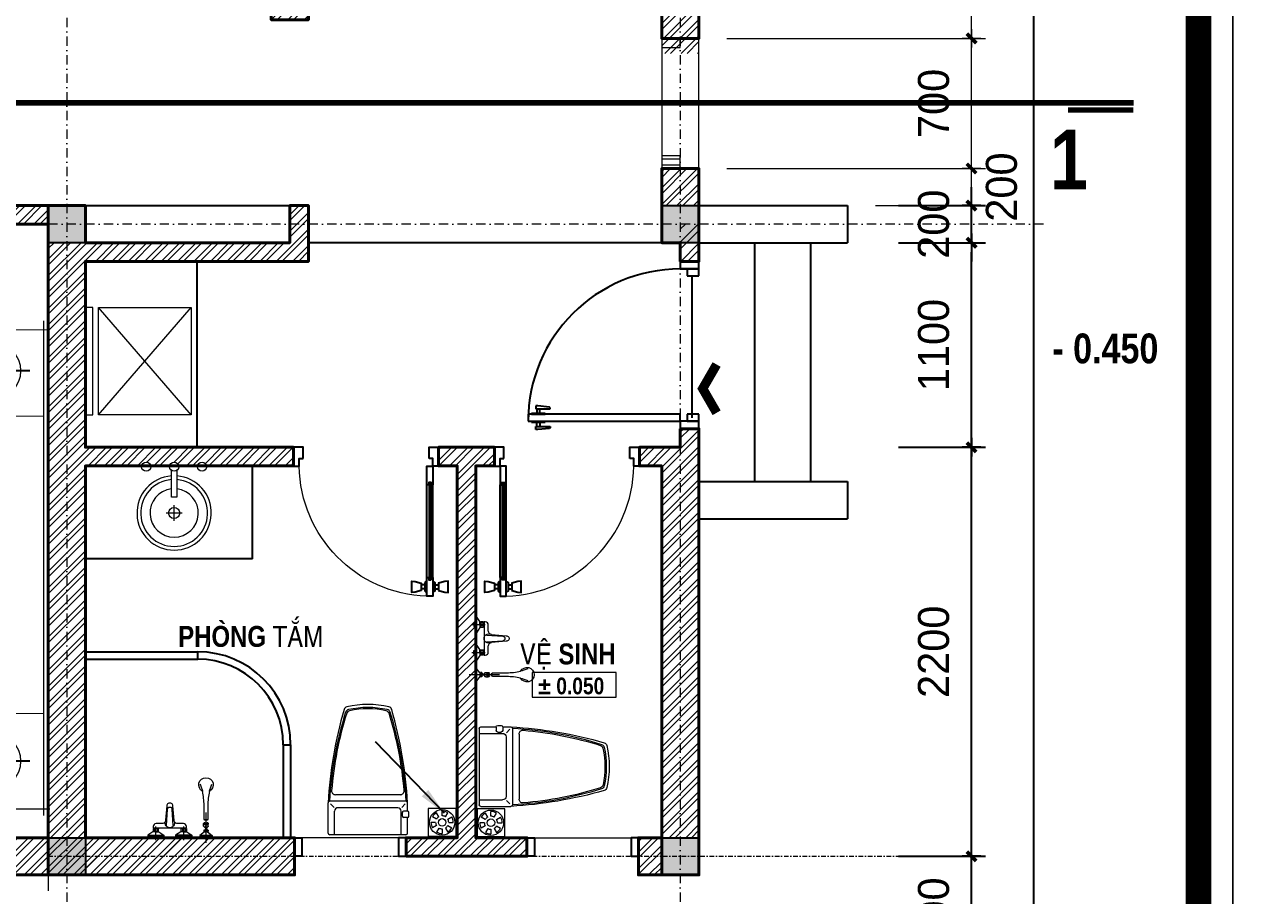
# Model space of a CAD drawing. Header units: millimetres. Extents: x 615730 to 2792744, y 139412 to 597571.
# Drawn here: x 1309186 to 1315744, y 290200 to 294886 of the extents above; entities that cross this region are included whole.
import ezdxf

# ---------------------------------------------------------------- set-up
doc = ezdxf.new("R2010")
doc.units = ezdxf.units.MM
doc.header["$MEASUREMENT"] = 0
doc.header["$PDMODE"] = 34
doc.linetypes.add('DASHDOT', pattern=[1, 0.5, -0.25, 0, -0.25])
doc.linetypes.add('HIDDEN2', pattern=[0.1875, 0.125, -0.0625])
doc.layers.get('0').update_dxf_attribs({"lineweight": 5})
for name, color, linetype, lineweight in [('1', 1, 'Continuous', 40), ('1L', 1, 'Continuous', 9), ('AN_0.20', 2, 'Continuous', 20), ('AN_CUA', 51, 'Continuous', 15), ('CHITIET', 144, 'Continuous', 5), ('HATCH', 42, 'Continuous', 5), ('net cat.', 1, 'Continuous', 35), ('NETMANH', 155, 'Continuous', 13), ('NETNGOAITUONG', 1, 'Continuous', 40), ('NTHAY1', 61, 'Continuous', 25), ('thay', 7, 'Continuous', 15), ('TIM TRUC', 149, 'DASHDOT', 9), ('VATDUNG', 33, 'Continuous', 13), ('VATLIEU', 35, 'Continuous', 9), ('VLIEU', 250, 'Continuous', 9)]:
    doc.layers.add(name, color=color, linetype=linetype, lineweight=lineweight)
for name, color, linetype in [('AN_TEXT', 254, 'Continuous'), ('CUA', 132, 'Continuous'), ('DOORS', 1, 'Continuous'), ('H', 252, 'Continuous'), ('KICHTHUOC', 1, 'Continuous'), ('LAYER18', 1, 'Continuous'), ('LINE-CUT', 20, 'Continuous'), ('NET MANH', 252, 'Continuous'), ('NETCAT', 4, 'Continuous'), ('ROAN', 5, 'Continuous'), ('SWING', 7, 'Continuous'), ('THBI-VS', 1, 'Continuous'), ('VL', 155, 'Continuous')]:
    doc.layers.add(name, color=color, linetype=linetype)
doc.styles.add('H-B', font='')
doc.styles.get("Standard").update_dxf_attribs({"font": ''})
doc.styles.add('VN HELL-B', font='')
doc.styles.add('VNI-AVO', font='vni-roms.shx')
doc.styles.get('H-B').set_extended_font_data('VNI-Helve-Condense', bold=True)
doc.styles.get('Standard').set_extended_font_data('VNI-Avo')
doc.styles.get('VN HELL-B').set_extended_font_data('VNI-Helve-Condense', bold=True)
doc.dimstyles.new('1-50b', dxfattribs={"dimtxt": 167, "dimasz": 50, "dimexe": 75, "dimexo": 150, "dimgap": 120, "dimtad": 1, "dimdec": 0, "dimzin": 12, "dimtxsty": 'VNI-AVO', "dimblk": ']', "dimcen": 0, "dimdle": 50, "dimclrd": 252, "dimclre": 252, "dimclrt": 2, "dimadec": 0, "dimazin": 0, "dimtfac": 1, "dimtdec": 0, "dimtix": 1, "dimtmove": 2, "dimatfit": 0, "dimldrblk": 'OPEN90', "dimfxl": 1, "dimlwd": -1, "dimlwe": -1, "dimarcsym": 0})
doc.dimstyles.new('LU-LD50', dxfattribs={"dimscale": 50, "dimtxt": 2, "dimasz": 3, "dimexe": 1.5, "dimexo": 1.5, "dimgap": 1, "dimtad": 1, "dimdec": 0, "dimzin": 0, "dimdsep": 46, "dimtxsty": 'VN HELL-B', "dimcen": 1, "dimdle": 1, "dimclrd": 256, "dimclre": 256, "dimclrt": 40, "dimadec": 0, "dimazin": 0, "dimtfac": 1, "dimtdec": 0, "dimtix": 1, "dimtmove": 2, "dimatfit": 3, "dimfxl": 2, "dimtolj": 1, "dimtzin": 0, "dimarcsym": 0})
pattern_1 = [(45, (628138.94, 0), (-44.194174, 44.194174), []), (45, (628138.94, 31.25), (-44.194174, 44.194174), [])]

# ---------------------------------------------------------------- blocks, each defined once
blk = doc.blocks.new('08PDRR02')
at = {"color": 0, "linetype": 'ByBlock'}
for p, q in [((1, 0), (0, 0)), ((0, 0), (0, -1)), ((1, -1), (1, 0)), ((0, -1), (1, -1))]:
    blk.add_line(p, q, dxfattribs=at)
blk = doc.blocks.new('08PDNB02')
at = {"color": 0, "linetype": 'ByBlock'}
for p, q in [((0, -1.62), (0, 1.62)), ((0, 1.62), (0.25, 1.62)), ((0.25, -1.62), (0.25, 1.62)), ((0.25, 0.38), (1.25, 0.38)), ((1.25, -0.55), (1.25, 2.75)), ((1.25, 2.75), (1.54, 2.75)), ((1.54, 2.75), (1.69, 2.59)), ((1.69, 2.59), (1.95, -0.13)), ((0.25, -1.62), (0, -1.62)), ((1.25, -0.38), (0.25, -0.38)), ((1.95, -0.55), (1.25, -0.55)), ((1.95, -0.13), (1.95, -0.55))]:
    blk.add_line(p, q, dxfattribs=at)
blk = doc.blocks.new('*U45')
at = {"layer": 'DOORS', "color": 0, "linetype": 'Continuous', "ltscale": 200}
for p, q in [((0, 15), (0, 55)), ((900, 15), (900, 55)), ((0, -25), (0, -55)), ((900, -25), (900, -55))]:
    blk.add_line(p, q, dxfattribs=at)
at = {"layer": 'SWING', "color": 1, "linetype": 'Continuous', "ltscale": 200}
blk.add_arc((0, 55), 900, 0, 90, dxfattribs=at)
at = {"layer": 'DOORS', "color": 0, "linetype": 'Continuous', "ltscale": 200, "xscale": 900, "yscale": 39.99999999999999, "rotation": 90}
blk.add_blockref('08PDRR02', (0, 55), dxfattribs=at)
at = {"layer": 'DOORS', "color": 8, "linetype": 'Continuous', "ltscale": 200, "xscale": 25.4, "yscale": 25.4, "zscale": 25.4, "rotation": 180}
blk.add_blockref('08PDNB02', (0, 895), dxfattribs=at)
at = {"layer": 'DOORS', "color": 8, "linetype": 'Continuous', "ltscale": 200, "xscale": 25.4, "yscale": -25.4, "zscale": 25.4}
blk.add_blockref('08PDNB02', (40, 895), dxfattribs=at)
at = {"layer": 'DOORS', "color": 0, "linetype": 'Continuous', "ltscale": 200, "xscale": 45, "yscale": 110}
for p in [(-45, 55), (900, 55)]:
    blk.add_blockref('08PDRR02', p, dxfattribs=at)
at = {"layer": 'DOORS', "color": 1, "linetype": 'Continuous', "ltscale": 200, "xscale": 39.99999999999999, "yscale": 69.99999999999999}
for p in [(0, 15), (860, 15)]:
    blk.add_blockref('08PDRR02', p, dxfattribs=at)
blk = doc.blocks.new('A$C15981CF1')
at = {"color": 8, "linetype": 'Continuous'}
for p, q in [((81, 101.2), (81, 598.8)), ((97.5, 611.2), (97.5, 88.8)), ((114.1, 101.2), (114.1, 598.7)), ((70.9, 60.7), (50.6, 60.7)), ((70.9, 40.5), (50.6, 40.5)), ((124.2, 60.7), (144.5, 60.7)), ((124.2, 40.5), (144.5, 40.5))]:
    blk.add_line(p, q, dxfattribs=at)
for points in [[(101.2, 740.5), (101.2, 801.3), (50.6, 801.3), (50.6, 700), (81, 700), (81, 740.5)], [(780, 740.5), (780, 801.3), (830.6, 801.3), (830.6, 700), (800.3, 700), (800.3, 740.5)], [(81, 598.8), (90.9, 598.8), (90.9, 611.2), (104.2, 611.2), (104.2, 598.7), (114.1, 598.7), (114.1, 700), (81, 700)], [(50.6, 30.4), (17.6, 21.8), (0, 20.2), (0, 81), (17.6, 79.4), (50.6, 70.9)], [(90.9, 88.8), (90.9, 101.2), (81, 101.2), (81, 0), (114.1, 0), (114.1, 101.3), (104.2, 101.3), (104.2, 88.8)], [(144.5, 30.4), (177.5, 21.8), (195.1, 20.2), (195.1, 81), (177.5, 79.4), (144.5, 70.9)]]:
    blk.add_lwpolyline(points, close=True, dxfattribs=at)
for points in [[(81, 78), (75.9, 78, 0.414214), (70.9, 72.9), (70.9, 29.7, 0.414214), (75.9, 24.6), (81, 24.6)], [(114.1, 78), (119.2, 78, -0.414214), (124.2, 72.9), (124.2, 29.7, -0.414214), (119.2, 24.6), (114.1, 24.6)]]:
    blk.add_lwpolyline(points, format="xyb", dxfattribs=at)
at = {"layer": '1L', "color": 8, "linetype": 'Continuous'}
for p, q in [((90.9, 611.2), (90.9, 88.8)), ((104.2, 611.2), (104.2, 88.8))]:
    blk.add_line(p, q, dxfattribs=at)
at = {"layer": '1L', "color": 8}
blk.add_arc((89.9, 710.1), 710.4, 271.94858, 359.18936, dxfattribs=at)
blk = doc.blocks.new('A$C1697067F')
at = {"layer": 'NETCAT', "color": 8, "linetype": 'Continuous'}
blk.add_blockref('A$C15981CF1', (0, 0), dxfattribs=at)
blk = doc.blocks.new(']')
for p, q in [((1, 0), (-1, 0)), ((0, 1), (0, -1))]:
    blk.add_line(p, q)
at = {"color": 9, "const_width": 0.4}
blk.add_lwpolyline([(-0.51, -0.51), (0.51, 0.51)], dxfattribs=at)
blk = doc.blocks.new('*D2312')
at = {"layer": 'DEFPOINTS', "color": 0, "ltscale": 10, "transparency": 16777216}
for p in [(1313737.1, 290411.6), (1314280.5, 290411.6), (1313737.1, 289811.6)]:
    blk.add_point(p, dxfattribs=at)
at = {"layer": 'VL', "color": 252, "ltscale": 10, "transparency": 16777216}
for p, q in [((1314280.5, 290461.6), (1314280.5, 290511.6)), ((1313887.1, 290411.6), (1314355.5, 290411.6)), ((1314280.5, 289811.6), (1314280.5, 290411.6)), ((1313887.1, 289811.6), (1314355.5, 289811.6)), ((1314280.5, 289761.6), (1314280.5, 289711.6))]:
    blk.add_line(p, q, dxfattribs=at)
at = {"layer": 'VL', "color": 252, "ltscale": 10, "transparency": 16777216, "xscale": 50, "yscale": 50, "zscale": 50}
for p, rotation in [((1314280.5, 290411.6), 270), ((1314280.5, 289811.6), 90)]:
    blk.add_blockref(']', p, dxfattribs=dict(at, rotation=rotation))
at = {"layer": 'VL', "color": 2, "ltscale": 10, "transparency": 16777216, "insert": (1314077, 290111.6), "char_height": 167, "attachment_point": 5, "rotation": 90, "style": 'VNI-AVO'}
blk.add_mtext('600', dxfattribs=at)
blk = doc.blocks.new('_Open90')
at = {"color": 0, "linetype": 'ByBlock', "lineweight": -2}
for p, q in [((0, 0), (-1, 0)), ((-0.5, 0.5), (0, 0)), ((0, 0), (-0.5, -0.5))]:
    blk.add_line(p, q, dxfattribs=at)
blk = doc.blocks.new('*D2313')
at = {"layer": 'DEFPOINTS', "color": 0, "ltscale": 10, "transparency": 16777216}
for p in [(1313737.1, 292611.6), (1314280.5, 292611.6), (1313737.1, 290411.6)]:
    blk.add_point(p, dxfattribs=at)
at = {"layer": 'VL', "color": 252, "ltscale": 10, "transparency": 16777216}
for p, q in [((1313887.1, 292611.6), (1314355.5, 292611.6)), ((1314280.5, 290461.6), (1314280.5, 292561.6)), ((1313887.1, 290411.6), (1314355.5, 290411.6))]:
    blk.add_line(p, q, dxfattribs=at)
at = {"layer": 'VL', "color": 252, "ltscale": 10, "transparency": 16777216, "xscale": 50, "yscale": 50, "zscale": 50}
for p, rotation in [((1314280.5, 292611.6), 90), ((1314280.5, 290411.6), 270)]:
    blk.add_blockref(']', p, dxfattribs=dict(at, rotation=rotation))
at = {"layer": 'VL', "color": 2, "ltscale": 10, "transparency": 16777216, "insert": (1314077, 291511.6), "char_height": 167, "attachment_point": 5, "rotation": 90, "style": 'VNI-AVO'}
blk.add_mtext('2200', dxfattribs=at)
blk = doc.blocks.new('*D2314')
at = {"layer": 'DEFPOINTS', "color": 0, "ltscale": 10, "transparency": 16777216}
for p in [(1313737.1, 293711.6), (1314280.5, 293711.6), (1313737.1, 292611.6)]:
    blk.add_point(p, dxfattribs=at)
at = {"layer": 'VL', "color": 252, "ltscale": 10, "transparency": 16777216}
for p, q in [((1313887.1, 293711.6), (1314355.5, 293711.6)), ((1314280.5, 292661.6), (1314280.5, 293661.6)), ((1313887.1, 292611.6), (1314355.5, 292611.6))]:
    blk.add_line(p, q, dxfattribs=at)
at = {"layer": 'VL', "color": 252, "ltscale": 10, "transparency": 16777216, "xscale": 50, "yscale": 50, "zscale": 50}
for p, rotation in [((1314280.5, 293711.6), 90), ((1314280.5, 292611.6), 270)]:
    blk.add_blockref(']', p, dxfattribs=dict(at, rotation=rotation))
at = {"layer": 'VL', "color": 2, "ltscale": 10, "transparency": 16777216, "insert": (1314077, 293161.6), "char_height": 167, "attachment_point": 5, "rotation": 90, "style": 'VNI-AVO'}
blk.add_mtext('1100', dxfattribs=at)
blk = doc.blocks.new('*D2315')
at = {"layer": 'DEFPOINTS', "color": 0, "ltscale": 10, "transparency": 16777216}
for p in [(1313737.1, 293911.6), (1314280.5, 293911.6), (1313737.1, 293711.6)]:
    blk.add_point(p, dxfattribs=at)
at = {"layer": 'VL', "color": 252, "ltscale": 10, "transparency": 16777216}
for p, q in [((1314280.5, 293961.6), (1314280.5, 294011.6)), ((1313887.1, 293911.6), (1314355.5, 293911.6)), ((1314280.5, 293711.6), (1314280.5, 293911.6)), ((1313887.1, 293711.6), (1314355.5, 293711.6)), ((1314280.5, 293661.6), (1314280.5, 293611.6))]:
    blk.add_line(p, q, dxfattribs=at)
at = {"layer": 'VL', "color": 252, "ltscale": 10, "transparency": 16777216, "xscale": 50, "yscale": 50, "zscale": 50}
for p, rotation in [((1314280.5, 293911.6), 270), ((1314280.5, 293711.6), 90)]:
    blk.add_blockref(']', p, dxfattribs=dict(at, rotation=rotation))
at = {"layer": 'VL', "color": 2, "ltscale": 10, "transparency": 16777216, "insert": (1314077, 293811.6), "char_height": 167, "attachment_point": 5, "rotation": 90, "style": 'VNI-AVO'}
blk.add_mtext('200', dxfattribs=at)
blk = doc.blocks.new('*D2318')
at = {"layer": 'DEFPOINTS', "color": 0, "ltscale": 10, "transparency": 16777216}
for p in [(1313900.4, 301211.6), (1314615.5, 301211.6), (1313900.4, 289711.6)]:
    blk.add_point(p, dxfattribs=at)
at = {"layer": 'VL', "color": 252, "ltscale": 10, "transparency": 16777216}
for p, q in [((1314050.4, 301211.6), (1314690.5, 301211.6)), ((1314615.5, 289761.6), (1314615.5, 301161.6)), ((1314050.4, 289711.6), (1314690.5, 289711.6))]:
    blk.add_line(p, q, dxfattribs=at)
at = {"layer": 'VL', "color": 252, "ltscale": 10, "transparency": 16777216, "xscale": 50, "yscale": 50, "zscale": 50}
for p, rotation in [((1314615.5, 301211.6), 90), ((1314615.5, 289711.6), 270)]:
    blk.add_blockref(']', p, dxfattribs=dict(at, rotation=rotation))
at = {"layer": 'VL', "color": 2, "ltscale": 10, "transparency": 16777216, "insert": (1314412, 295461.6), "char_height": 167, "attachment_point": 5, "rotation": 90, "style": 'VNI-AVO'}
blk.add_mtext('11500', dxfattribs=at)
blk = doc.blocks.new('c2')
at = {"layer": 'VATDUNG'}
for p, q in [((-81319, -39599.8), (-81403.3, -39599.8)), ((-81361.1, -39557.6), (-81361.1, -39641.9))]:
    blk.add_line(p, q, dxfattribs=at)
blk.add_lwpolyline([(-81376.1, -39828.9), (-81376.1, -39684.4), (-81346.1, -39684.4), (-81346.1, -39828.9)], dxfattribs=at)
for centre, radius in [((-81361.1, -39599.8), 30), ((-81511.1, -39848.9), 25), ((-81361.1, -39848.9), 25), ((-81211.1, -39848.9), 25)]:
    blk.add_circle(centre, radius, dxfattribs=at)
for radius, start, end in [(200, 274.30122, 265.69878), (180, 274.78019, 265.21981), (130, 276.62581, 263.37419)]:
    blk.add_arc((-81361.1, -39599.8), radius, start, end, dxfattribs=at)
blk = doc.blocks.new('GA')
at = {"layer": 'VATDUNG', "ltscale": 3}
for p, q in [((-35.1, 0), (-60, 0)), ((-30.4, 17.5), (-52, 30)), ((-17.5, 30.4), (-30, 52)), ((0, 35.1), (0, 60)), ((17.5, 30.4), (30, 52)), ((30.4, 17.5), (52, 30)), ((-30.4, -17.5), (-52, -30)), ((-17.5, -30.4), (-30, -52)), ((0, -35.1), (0, -60)), ((17.5, -30.4), (30, -52)), ((30.4, -17.5), (52, -30)), ((35.1, 0), (60, 0))]:
    blk.add_line(p, q, dxfattribs=at)
blk.add_lwpolyline([(-75, -75), (75, -75), (75, 75), (-75, 75)], close=True, dxfattribs=at)
for radius in [68.4, 20.2]:
    blk.add_circle((0, 0), radius, dxfattribs=at)
for radius, start, end in [(60, 180, 210), (60, 120, 150), (35.1, 180, 210), (35.1, 120, 150), (60, 60, 90), (35.1, 60, 90), (35.1, 0, 30), (60, 0, 30), (60, 240, 270), (35.1, 240, 270), (35.1, 300, 330), (60, 300, 330)]:
    blk.add_arc((0, 0), radius, start, end, dxfattribs=at)
blk = doc.blocks.new('WC-P05')
at = {"layer": 'VATDUNG'}
for p, q in [((-202.4, 531.6), (-202.4, 439.1)), ((-192.4, 541.6), (262.6, 541.6)), ((-163.4, 541.6), (-163.4, 400.6)), ((233.6, 541.6), (233.6, 400.6)), ((272.6, 531.6), (272.6, 351.6)), ((-201.4, 439.1), (-180.4, 439.1)), ((-210.4, 430.1), (-210.4, 409.1)), ((-202.4, 400.1), (-202.4, 351.6)), ((-201.4, 400.1), (-180.4, 400.1)), ((-166.9, 378.6), (-188.2, 357.3)), ((-171.4, 430.1), (-171.4, 409.1)), ((-143.4, 380.6), (213.6, 380.6)), ((237.1, 378.6), (258.4, 357.3)), ((-192.4, 341.6), (262.6, 341.6)), ((-159.3, 302.6), (229.5, 302.6))]:
    blk.add_line(p, q, dxfattribs=at)
blk.add_lwpolyline([(-90.9, -221.9, 0.114547), (161, -222, 0.114547)], format="xyb", dxfattribs=at)
for centre, radius, start, end in [((-192.4, 531.6), 10, 90, 180), ((262.6, 531.6), 10, 0, 90), ((-201.4, 430.1), 9, 90, 180), ((-180.4, 430.1), 9, 0, 90), ((-201.4, 409.1), 9, 180, 270), ((-180.4, 409.1), 9, 270, 0), ((-143.4, 400.6), 20, 180, 270), ((213.6, 400.6), 20, 270, 0), ((2308.9, 492.3), 2515.2, 183.20675, 196.12415), ((-192.4, 351.6), 10, 180, 270), ((1906, 447.2), 2102.6, 182.87428, 197.65536), ((-159.3, 280.1), 22.5, 90, 184.62462), ((-1835.8, 447.2), 2102.6, 342.34464, 357.12572), ((-2238.7, 492.3), 2515.2, 343.87268, 356.79325), ((229.5, 280.1), 22.5, 355.37538, 90), ((262.6, 351.6), 10, 270, 0), ((1905.9, 447.2), 2094.5, 184.62454, 197.52765), ((-1835.8, 447.2), 2094.6, 342.46396, 355.37538), ((-85.8, -199.9), 22.5, 196.12415, 256.89941), ((-76.1, -183.7), 22.5, 197.65536, 257.50587), ((-69.9, -176.8), 22.5, 197.52765, 258.10049), ((35.1, 318), 536.4, 257.50587, 282.49413), ((35.7, 324.3), 534.7, 258.10049, 281.73735), ((139.9, -177.1), 22.5, 281.73735, 342.46396), ((146.2, -183.7), 22.5, 282.49413, 342.34464), ((155.9, -200.1), 22.5, 283.03778, 343.87268)]:
    blk.add_arc(centre, radius, start, end, dxfattribs=at)
blk = doc.blocks.new('vtt2')
at = {"layer": 'VATDUNG'}
for p, q in [((-10.1, 0), (10.1, 0)), ((10.1, 0), (10.1, -10.1)), ((139.9, 0), (139.9, -10.1)), ((160.1, 0), (139.9, 0)), ((-43.6, -15.6), (-43.6, -11)), ((-43.6, -11), (43.6, -11)), ((-15.7, -33.5), (-43.6, -15.6)), ((-43.6, -15.6), (43.6, -15.6)), ((0, -33.5), (-15.7, -33.5)), ((-14.8, -50.8), (-14.8, -38.7)), ((-13, -36.7), (-13.6, -33.5)), ((-12.8, -36.7), (-9.6, -36.7)), ((10.1, -10.1), (-10.1, -10.1)), ((-9.1, -55.9), (-9.1, -52.7)), ((-6.9, -52.1), (-6.9, -37.3)), ((-4.3, -36.7), (4.3, -36.7)), ((4.3, -52.8), (-4.3, -52.8)), ((0, -33.5), (15.7, -33.5)), ((6.9, -52.1), (6.9, -37.3)), ((9.1, -55.9), (9.1, -52.7)), ((9.6, -36.7), (12.8, -36.7)), ((12.8, -52.8), (9.6, -52.8)), ((13, -36.7), (13.6, -33.5)), ((14.8, -38.7), (14.8, -50.8)), ((15.7, -33.5), (43.6, -15.6)), ((43.6, -15.6), (43.6, -11)), ((106.4, -15.6), (106.4, -11)), ((193.6, -11), (106.4, -11)), ((134.3, -33.5), (106.4, -15.6)), ((193.6, -15.6), (106.4, -15.6)), ((150, -33.5), (134.3, -33.5)), ((135.2, -38.7), (135.2, -50.8)), ((137, -36.7), (136.4, -33.5)), ((140.4, -36.7), (137.2, -36.7)), ((137.2, -52.8), (140.4, -52.8)), ((139.9, -10.1), (160.1, -10.1)), ((140.9, -55.9), (140.9, -52.7)), ((143.1, -52.1), (143.1, -37.3)), ((154.3, -36.7), (145.7, -36.7)), ((145.7, -52.8), (154.3, -52.8)), ((150, -33.5), (165.7, -33.5)), ((156.9, -52.1), (156.9, -37.3)), ((159.1, -55.9), (159.1, -52.7)), ((162.8, -36.7), (159.6, -36.7)), ((163, -36.7), (163.6, -33.5)), ((164.8, -50.8), (164.8, -38.7)), ((165.7, -33.5), (193.6, -15.6)), ((193.6, -15.6), (193.6, -11)), ((237.1, -15.3), (237.1, -11)), ((301.9, -11), (237.1, -11)), ((260.9, -34.8), (237.1, -15.3)), ((301.9, -15.3), (237.1, -15.3)), ((257, -65), (257, -78.4)), ((280.5, -36.6), (258.5, -36.6)), ((258.5, -43.3), (258.5, -36.6)), ((258.5, -43.3), (280.5, -43.3)), ((260.9, -34.8), (269.5, -34.8)), ((260.9, -45.1), (269.5, -45.1)), ((265.7, -59.9), (267.2, -47.3)), ((278.1, -34.8), (269.5, -34.8)), ((278.1, -45.1), (269.5, -45.1)), ((273.3, -59.9), (271.8, -47.3)), ((278.1, -34.8), (301.9, -15.3)), ((280.5, -43.3), (280.5, -36.6)), ((282, -65), (282, -78.4)), ((301.9, -15.3), (301.9, -11)), ((57.9, -68.1), (62.6, -155.9)), ((92.1, -68.1), (87.4, -155.9))]:
    blk.add_line(p, q, dxfattribs=at)
at = {"layer": 'VATDUNG', "linetype": 'Continuous'}
for p, q in [((0, 10.9), (0, -62.4)), ((150, 10.9), (150, -62.4)), ((269.5, -138.3), (269.5, 24)), ((259.5, -43.3), (259.5, -36.6)), ((260.5, -43.3), (260.5, -36.6)), ((261.5, -43.3), (261.5, -36.6)), ((262.5, -43.3), (262.5, -36.6)), ((263.5, -43.3), (263.5, -36.6)), ((264.5, -43.3), (264.5, -36.6)), ((265.5, -43.3), (265.5, -36.6)), ((266.5, -43.3), (266.5, -36.6)), ((267.5, -43.3), (267.5, -36.6)), ((268.5, -43.3), (268.5, -36.6)), ((269.5, -43.3), (269.5, -36.6)), ((270.5, -43.3), (270.5, -36.6)), ((271.5, -43.3), (271.5, -36.6)), ((272.5, -43.3), (272.5, -36.6)), ((273.5, -43.3), (273.5, -36.6)), ((274.5, -43.3), (274.5, -36.6)), ((275.5, -43.3), (275.5, -36.6)), ((276.5, -43.3), (276.5, -36.6)), ((277.5, -43.3), (277.5, -36.6)), ((278.5, -43.3), (278.5, -36.6)), ((279.5, -43.3), (279.5, -36.6)), ((262.9, -85.1), (262.9, -73.3)), ((276.1, -85.1), (276.1, -73.3))]:
    blk.add_line(p, q, dxfattribs=at)
at = {"layer": 'VATDUNG'}
for points in [[(-10.1, -10.1), (-10.1, 0)], [(160.1, -10.1), (160.1, 0)]]:
    blk.add_lwpolyline(points, dxfattribs=at)
for points in [[(-9.6, -52.8), (-12.8, -52.8, -0.414214), (-14.8, -50.8)], [(52.9, -94.7, -0.076151), (50, -87.5, 0.253452), (33.2, -78.4), (1.3, -78.4, -0.414214), (-14.7, -62.4), (-14.7, -55.9), (164.7, -55.9), (164.7, -62.4, -0.414214), (148.7, -78.4), (116.8, -78.4, 0.253452), (100, -87.5, -0.076151), (97.1, -94.7)], [(159.6, -52.8), (162.8, -52.8, 0.414214), (164.8, -50.8)], [(266, -57.5, 0.018576), (264.5, -57.8, 0.076901), (260.7, -59.4, 0.107156), (257.9, -62.2, 0.146395), (257, -65, 0.146395)], [(282, -65, 0.146395), (281.1, -62.2, 0.107156), (278.3, -59.4, 0.076901), (274.5, -57.8, 0.018576), (273, -57.5, 0.063925)], [(53.1, -96.3), (61.4, -174.7, 1.184895), (88.6, -174.7), (97, -94.9)], [(261.6, -99.8, 0.24616), (259.5, -102.6), (259.5, -176.9, -0.04738), (251, -252.2, 3.957386), (288, -252.2, -0.04738), (279.5, -176.9), (279.5, -102.6, 0.182299), (278.2, -100.3, 0.036518), (277.4, -96.9, 0.144549), (261.6, -96.9, 0.036518), (260.8, -100.3)], [(269.5, -70.5, 0.063925), (264.5, -71.2, 0.076901), (260.7, -72.8, 0.107156), (257.9, -75.6, 0.146395), (257, -78.4, 0.146395), (257.9, -81.2, 0.107156), (260.7, -83.9, 0.045668), (262.9, -85.1, 0.063925)], [(276.1, -85.1, 0.045668), (278.3, -83.9, 0.107156), (281.1, -81.2, 0.146395), (282, -78.4, 0.146395), (281.1, -75.6, 0.107156), (278.3, -72.8, 0.076901), (274.5, -71.2, 0.063925), (269.5, -70.5, 0.063925)]]:
    blk.add_lwpolyline(points, format="xyb", dxfattribs=at)
at = {"layer": 'VATDUNG', "linetype": 'Continuous'}
for points in [[(269.5, -72, 0.063925), (264.9, -72.6, 0.076901), (261.5, -74.1, 0.107156), (259.1, -76.4, 0.146395), (258.5, -78.4, 0.146395), (259.1, -80.3, 0.107156), (261.5, -82.7, 0.033209), (262.9, -83.4, 0.063925)], [(276.1, -83.4, 0.033209), (277.5, -82.7, 0.107156), (279.9, -80.3, 0.146395), (280.5, -78.4, 0.146395), (279.9, -76.4, 0.107156), (277.5, -74.1, 0.076901), (274.1, -72.6, 0.063925), (269.5, -72, 0.063925)]]:
    blk.add_lwpolyline(points, format="xyb", dxfattribs=at)
at = {"layer": 'VATDUNG'}
for centre, radius, start, end in [((-12.8, -38.7), 2, 90, 180), ((-22.8, -97.2), 61.9, 75.17338, 77.7048), ((-22.8, 7.7), 61.9, 282.2952, 284.82662), ((8.9, -97.2), 61.9, 102.2952, 104.82662), ((8.9, 7.7), 61.9, 255.17338, 257.7048), ((-8.9, -97.2), 61.9, 75.17338, 77.7048), ((-8.9, 7.7), 61.9, 282.2952, 284.82662), ((22.8, -97.2), 61.9, 102.2952, 104.82662), ((22.8, 7.7), 61.9, 255.17338, 257.7048), ((12.8, -38.7), 2, 0, 90), ((12.8, -50.8), 2, 270, 0), ((75, -81.6), 25.7, 346.81476, 193.18524), ((137.2, -38.7), 2, 90, 180), ((137.2, -50.8), 2, 180, 270), ((127.2, -97.2), 61.9, 75.17338, 77.7048), ((127.2, 7.7), 61.9, 282.2952, 284.82662), ((158.9, -97.2), 61.9, 102.2952, 104.82662), ((158.9, 7.7), 61.9, 255.17338, 257.7048), ((141.1, -97.2), 61.9, 75.17338, 77.7048), ((141.1, 7.7), 61.9, 282.2952, 284.82662), ((172.8, -97.2), 61.9, 102.2952, 104.82662), ((172.8, 7.7), 61.9, 255.17338, 257.7048), ((162.8, -38.7), 2, 0, 90), ((261.3, -36.3), 1.64, 104.04866, 187.50649), ((261.3, -43.6), 1.64, 172.49351, 255.95134), ((269.1, -43.3), 4.42, 204.18155, 274.5789), ((268, -60.2), 2.4, 173.05359, 247.30921), ((269.5, -56.7), 6.2, 247.30921, 292.69079), ((269.9, -43.3), 4.42, 265.4211, 335.81845), ((271, -60.2), 2.4, 292.69079, 6.94641), ((277.7, -36.3), 1.64, 352.49351, 75.95134), ((277.7, -43.6), 1.64, 284.04866, 7.50649), ((75, -81.6), 25.7, 210.60404, 233.59857), ((33.2, -98.4), 20, 6.01469, 10.67815), ((75, -81.6), 25.7, 306.40143, 329.39596), ((116.8, -98.4), 20, 169.32185, 173.98531), ((269.5, -126.6), 28, 73.54982, 106.45018), ((275.8, -103.2), 3.78, 49.83614, 63.82585), ((75, -155.3), 12.4, 183.07101, 356.92899), ((31.2, -193.6), 227.5, 340.69292, 344.59806), ((-141.1, -169.6), 400.7, 347.84108, 348.1128), ((680.1, -169.6), 400.7, 191.8872, 192.15892), ((507.8, -193.6), 227.5, 195.40194, 199.30708), ((-23251, 9104.2), 25297.4, 338.19981, 338.25273), ((23790, 9104.2), 25297.4, 201.74727, 201.80019)]:
    blk.add_arc(centre, radius, start, end, dxfattribs=at)
blk = doc.blocks.new('A$C438469C1')
at = {"layer": 'CHITIET', "linetype": 'Continuous', "ltscale": 50}
h = blk.add_hatch(dxfattribs=at)
h.set_pattern_fill('AR-SAND', color=256, scale=35, style=0)
h.set_pattern_definition([(322.5, (-143125.03, 97780.143), (-2.204768, -67.438832), [0, -53.2, 0, -59.5, 0, -56.875]), (352.5, (-143125.03, 97780.14), (61.942185, -98.77511), [0, -28.7, 0, -47.95, 0, -18.375]), (32.5, (-143168.08, 97780.143), (108.994965, -0.198067), [0, -17.5, 0, -63, 0, -82.25]), (42.5, (-143168.08, 97780.14), (105.21443, -30.718645), [0, -8.75, 0, -41.3, 0, -47.25])])
edge = h.paths.add_edge_path()
edge.add_arc((1894.9, 1621), 262.5, 13.60809, 94.33716, ccw=False)
edge.add_line((2150, 1682.8), (2150, 2182.8))
edge.add_line((2150, 2182.8), (1825, 2182.8))
edge.add_arc((1739.5, 2014.4), 188.9, -44.16393, 63.08858, ccw=False)
at = {"layer": 'CHITIET', "ltscale": 50}
for points in [[(550, 1682.8), (550, 1012.8), (250, 1012.8), (250, 2632.8), (2450, 2632.8), (2450, 1012.8), (2150, 1012.8), (2150, 2182.8), (1825, 2182.8), (550, 2182.8)], [(550, 1682.8), (550, 1132.8), (370, 1132.8), (370, 2512.8), (2330, 2512.8), (2330, 1132.8), (2150, 1132.8), (2150, 2182.8), (550, 2182.8)]]:
    blk.add_lwpolyline(points, close=True, dxfattribs=at)
for centre in [(300, 307.8), (2400, 307.8)]:
    blk.add_circle(centre, 100, dxfattribs=at)
at = {"layer": 'NETMANH', "ltscale": 50}
for p, q in [((42, 0), (42, 561)), ((2668, 34.6), (7.7, 34.6))]:
    blk.add_line(p, q, dxfattribs=at)
at = {"layer": 'ROAN', "ltscale": 50}
for points in [[(300, 107.8), (300, 507.8)], [(2400, 107.8), (2400, 507.8)], [(100, 307.8), (500, 307.8)], [(2600, 307.8), (2200, 307.8)]]:
    blk.add_lwpolyline(points, dxfattribs=at)
at = {"layer": 'VATLIEU'}
for points in [[(550, 2232.8), (558, 32.8)], [(2150, 2232.8), (2158, 32.8)], [(500, 2182.8), (2200, 2182.8)], [(550, 382.8), (1350, 2182.8)], [(2150, 382.8), (1350, 2182.8)], [(0, 532.8), (600, 532.8)], [(2656.2, 532.8), (2100, 532.8)], [(2620.5, 569.9), (2622.3, 6)], [(500, 382.8), (2200, 382.8)]]:
    blk.add_lwpolyline(points, dxfattribs=at)
blk.add_lwpolyline([(1875, 1882.8, -0.367577), (2150, 1682.8), (2150, 2182.8), (1825, 2182.8, -0.505424)], format="xyb", close=True, dxfattribs=at)
for centre in [(300, 307.8), (2400, 307.8)]:
    blk.add_circle(centre, 150, dxfattribs=at)
blk = doc.blocks.new('A$C62474ED8')
at = {"layer": 'NETCAT', "rotation": 180}
blk.add_blockref('A$C438469C1', (2668, 2632.8), dxfattribs=at)
blk = doc.blocks.new('A$C11FC7E3C')
at = {"layer": 'NETCAT'}
blk.add_blockref('A$C62474ED8', (0, 0), dxfattribs=at)
blk = doc.blocks.new('A$C35AB7266')
at = {"layer": 'KICHTHUOC'}
blk.add_blockref('A$C11FC7E3C', (0, 0), dxfattribs=at)
blk = doc.blocks.new('A$C0C8A56CD')
at = {"layer": 'LINE-CUT', "xscale": -1}
blk.add_blockref('A$C35AB7266', (2668, 0), dxfattribs=at)
blk = doc.blocks.new('*D2252')
at = {"layer": 'DEFPOINTS', "color": 0, "ltscale": 10, "transparency": 16777216}
for p in [(1312813.8, 294111.2), (1314280.5, 294111.2), (1313613.8, 293911.6)]:
    blk.add_point(p, dxfattribs=at)
at = {"layer": 'VLIEU', "color": 252, "ltscale": 10, "transparency": 16777216}
for p, q in [((1314280.5, 294161.2), (1314280.5, 294211.2)), ((1312963.8, 294111.2), (1314355.5, 294111.2)), ((1314280.5, 293911.6), (1314280.5, 294111.2)), ((1313763.8, 293911.6), (1314355.5, 293911.6)), ((1314280.5, 293861.6), (1314280.5, 293811.6))]:
    blk.add_line(p, q, dxfattribs=at)
at = {"layer": 'VLIEU', "color": 252, "ltscale": 10, "transparency": 16777216, "xscale": 50, "yscale": 50, "zscale": 50}
for p, rotation in [((1314280.5, 294111.2), 270), ((1314280.5, 293911.6), 90)]:
    blk.add_blockref(']', p, dxfattribs=dict(at, rotation=rotation))
at = {"layer": 'VLIEU', "color": 2, "ltscale": 10, "transparency": 16777216, "insert": (1314442.3, 294011.4), "char_height": 167, "attachment_point": 5, "rotation": 90, "style": 'VNI-AVO'}
blk.add_mtext('200', dxfattribs=at)
blk = doc.blocks.new('*D2253')
at = {"layer": 'DEFPOINTS', "color": 0, "ltscale": 10, "transparency": 16777216}
for p in [(1312813.8, 294811.2), (1314280.5, 294811.2), (1312813.8, 294111.2)]:
    blk.add_point(p, dxfattribs=at)
at = {"layer": 'VLIEU', "color": 252, "ltscale": 10, "transparency": 16777216}
for p, q in [((1312963.8, 294811.2), (1314355.5, 294811.2)), ((1314280.5, 294161.2), (1314280.5, 294761.2)), ((1312963.8, 294111.2), (1314355.5, 294111.2))]:
    blk.add_line(p, q, dxfattribs=at)
at = {"layer": 'VLIEU', "color": 252, "ltscale": 10, "transparency": 16777216, "xscale": 50, "yscale": 50, "zscale": 50}
for p, rotation in [((1314280.5, 294811.2), 90), ((1314280.5, 294111.2), 270)]:
    blk.add_blockref(']', p, dxfattribs=dict(at, rotation=rotation))
at = {"layer": 'VLIEU', "color": 2, "ltscale": 10, "transparency": 16777216, "insert": (1314077, 294461.2), "char_height": 167, "attachment_point": 5, "rotation": 90, "style": 'VNI-AVO'}
blk.add_mtext('700', dxfattribs=at)
blk = doc.blocks.new('*D2254')
at = {"layer": 'DEFPOINTS', "color": 0, "ltscale": 10, "transparency": 16777216}
for p in [(1312813.8, 295611.6), (1314280.5, 295611.6), (1312813.8, 294811.2)]:
    blk.add_point(p, dxfattribs=at)
at = {"layer": 'VLIEU', "color": 252, "ltscale": 10, "transparency": 16777216}
for p, q in [((1312963.8, 295611.6), (1314355.5, 295611.6)), ((1314280.5, 294861.2), (1314280.5, 295561.6)), ((1312963.8, 294811.2), (1314355.5, 294811.2))]:
    blk.add_line(p, q, dxfattribs=at)
at = {"layer": 'VLIEU', "color": 252, "ltscale": 10, "transparency": 16777216, "xscale": 50, "yscale": 50, "zscale": 50}
for p, rotation in [((1314280.5, 295611.6), 90), ((1314280.5, 294811.2), 270)]:
    blk.add_blockref(']', p, dxfattribs=dict(at, rotation=rotation))
at = {"layer": 'VLIEU', "color": 2, "ltscale": 10, "transparency": 16777216, "insert": (1314077, 295211.4), "char_height": 167, "attachment_point": 5, "rotation": 90, "style": 'VNI-AVO'}
blk.add_mtext('800', dxfattribs=at)

msp = doc.modelspace()

# ---------------------------------------------------------------- hatches: boundary and pattern name
at = {"layer": 'VLIEU', "ltscale": 10}
h = msp.add_hatch(dxfattribs=at)
h.set_pattern_fill('STEEL', color=256, scale=500, style=0)
h.set_pattern_definition(pattern_1)
h.paths.add_polyline_path([(1312813.8, 295611.6), (1312613.8, 295611.6), (1312613.8, 295495.9), (1310613.4, 295495.9), (1310613.4, 295011.6), (1310513.8, 295011.6), (1310513.8, 294911.6), (1310713.4, 294911.6), (1310713.4, 295395.9), (1312613.8, 295395.9), (1312613.8, 294730.2), (1312713.8, 294730.2), (1312813.8, 294730.2), (1312813.8, 295395.9)])
h = msp.add_hatch(dxfattribs=at)
h.set_pattern_fill('STEEL', color=256, scale=500, style=0)
h.set_pattern_definition(pattern_1)
h.paths.add_polyline_path([(1312813.8, 294111.2), (1312713.8, 294111.2), (1312713.8, 293911.6), (1312813.8, 293911.6)])
h.paths.add_polyline_path([(1312713.8, 294111.2), (1312613.8, 294111.2), (1312613.8, 293911.6), (1312713.8, 293911.6)])
h = msp.add_hatch(dxfattribs=at)
h.set_pattern_fill('STEEL', color=256, scale=500, style=0)
h.set_pattern_definition(pattern_1)
h.paths.add_polyline_path([(1309313.8, 293811.6), (1309313.8, 293911.6), (1306914, 293911.6), (1306914, 293811.6)])
h.paths.add_polyline_path([(1309513.8, 293611.6), (1310713.4, 293611.6), (1310713.4, 293911.6), (1310613.4, 293911.6), (1310613.4, 293711.6), (1309513.8, 293711.6), (1309513.8, 293711.6), (1309313.8, 293711.6), (1309313.8, 290511.6), (1308913.8, 290511.6), (1308913.8, 290311.6), (1310638.8, 290311.6), (1310638.8, 290511.6), (1309713.8, 290511.6), (1309513.8, 290511.6), (1309513.8, 292511.6), (1309816.5, 292511.6, -0.84099), (1309865.8, 292511.6), (1309966.5, 292511.6, -0.84099), (1310015.8, 292511.6), (1310116.5, 292511.6, -0.84099), (1310165.8, 292511.6), (1310633.8, 292511.6), (1310633.8, 292611.6), (1309513.8, 292611.6), (1309513.8, 292786.8), (1309513.8, 292786.8), (1309513.8, 293362.8), (1309513.8, 293362.8)])
h = msp.add_hatch(dxfattribs=at)
h.set_pattern_fill('STEEL', color=256, scale=600, style=0)
h.set_pattern_definition([(45, (716556.54, 46159.77), (-53.033009, 53.033009), []), (45, (716556.54, 46197.27), (-53.033009, 53.033009), [])])
h.paths.add_polyline_path([(1312813.8, 293811.6), (1312713.8, 293811.6), (1312713.8, 293611.6), (1312813.8, 293611.6)])
h = msp.add_hatch(dxfattribs=at)
h.set_pattern_fill('STEEL', color=256, scale=500, style=0)
h.set_pattern_definition(pattern_1)
h.paths.add_polyline_path([(1311613.8, 291812.6), (1311613.8, 292511.6), (1311713.8, 292511.6), (1311713.8, 292611.6), (1311513.8, 292611.6), (1311413.8, 292611.6), (1311413.8, 292511.6), (1311513.8, 292511.6), (1311513.8, 290511.6), (1311238.8, 290511.6), (1311238.8, 290411.6), (1311888.8, 290411.6), (1311888.8, 290511.6), (1311613.8, 290511.6), (1311613.8, 291356.1), (1311613.5, 291356.1), (1311613.5, 291420.9), (1311613.8, 291420.9), (1311613.8, 291464.5), (1311613.5, 291464.5), (1311613.5, 291497.9), (1311602.5, 291497.9), (1311602.5, 291518.1), (1311613.5, 291518.1), (1311613.5, 291551.6), (1311613.8, 291551.6), (1311613.8, 291614.5), (1311613.5, 291614.5), (1311613.5, 291647.9), (1311602.5, 291647.9), (1311602.5, 291668.1), (1311613.5, 291668.1), (1311613.5, 291701.6), (1311613.8, 291701.6)])
h.paths.add_polyline_path([(1312813.8, 292711.6), (1312713.8, 292711.6), (1312713.8, 292611.6), (1312493.8, 292611.6), (1312493.8, 292511.6), (1312613.8, 292511.6), (1312613.8, 290511.6), (1312813.8, 290511.6)])
h = msp.add_hatch(dxfattribs=at)
h.set_pattern_fill('STEEL', color=256, scale=500, style=0)
h.set_pattern_definition(pattern_1)
h.paths.add_polyline_path([(1310638.8, 290311.6), (1310638.8, 290511.6), (1310053, 290511.6), (1310053, 290508.8), (1310032.8, 290508.8), (1310032.8, 290511.6), (1309903, 290511.6), (1309903, 290508.8), (1309882.8, 290508.8), (1309882.8, 290511.6), (1309713.8, 290511.6), (1309513.8, 290511.6), (1309513.8, 290311.6)])
h.paths.add_polyline_path([(1309313.8, 290511.6), (1308913.8, 290511.6), (1308913.8, 290414.6), (1308913.8, 290414.6), (1308913.8, 290311.6), (1309313.8, 290311.6)])
h = msp.add_hatch(dxfattribs=at)
h.set_pattern_fill('STEEL', color=256, scale=500, style=0)
h.set_pattern_definition(pattern_1)
h.paths.add_polyline_path([(1312613.8, 290511.6), (1312488.8, 290511.6), (1312488.8, 290311.6), (1312613.8, 290311.6)])

# ---------------------------------------------------------------- linework, layer by layer
at = {"layer": 'AN_0.20', "ltscale": 2}
msp.add_lwpolyline([(1311917, 291267.4), (1312369.1, 291267.4), (1312369.1, 291400.4), (1311917, 291400.4)], close=True, dxfattribs=at)
at = {"layer": 'AN_CUA'}
for p, q in [((1312613.8, 294761.2), (1312613.8, 294180.2)), ((1312614.8, 294761.2), (1312614.8, 294180.2))]:
    msp.add_line(p, q, dxfattribs=at)
at = {"layer": 'AN_CUA', "ltscale": 2}
for p, q in [((1311198.8, 290511.6), (1310678.8, 290511.6)), ((1311198.8, 290510.6), (1310678.8, 290510.6)), ((1311928.8, 290511.6), (1312448.8, 290511.6)), ((1311928.8, 290510.6), (1312448.8, 290510.6))]:
    msp.add_line(p, q, dxfattribs=at)
at = {"layer": 'AN_CUA', "color": 3}
for points in [[(1312713.8, 294811.2), (1312613.8, 294811.2), (1312613.8, 294761.2), (1312713.8, 294761.2)], [(1312713.8, 294180.2), (1312613.8, 294180.2), (1312613.8, 294130.2), (1312713.8, 294130.2)], [(1312713.8, 294161.2), (1312613.8, 294161.2), (1312613.8, 294111.2), (1312713.8, 294111.2)]]:
    msp.add_lwpolyline(points, close=True, dxfattribs=at)
at = {"layer": 'CUA', "color": 3}
for points in [[(1310638.8, 290511.6), (1310678.8, 290511.6), (1310678.8, 290411.6), (1310638.8, 290411.6)], [(1311238.8, 290511.6), (1311198.8, 290511.6), (1311198.8, 290411.6), (1311238.8, 290411.6)], [(1311888.8, 290511.6), (1311928.8, 290511.6), (1311928.8, 290411.6), (1311888.8, 290411.6)], [(1312488.8, 290511.6), (1312448.8, 290511.6), (1312448.8, 290411.6), (1312488.8, 290411.6)]]:
    msp.add_lwpolyline(points, close=True, dxfattribs=at)
at = {"layer": 'H', "const_width": 138.2}
msp.add_lwpolyline([(1288499.3, 285120.6), (1315502.2, 285120.6), (1315502.2, 304105.6), (1288499.3, 304105.6)], close=True, dxfattribs=at)
at = {"layer": 'HATCH'}
for p in [(1312813.8, 294111.2), (1312813.8, 294130.2)]:
    msp.add_line(p, (1312813.8, 294811.2), dxfattribs=at)
at = {"layer": 'LAYER18', "ltscale": 10, "const_width": 30}
msp.add_lwpolyline([(1314798.9, 294425.7), (1315150.6, 294425.7)], dxfattribs=at)
at = {"layer": 'net cat.', "color": 6, "linetype": 'HIDDEN2', "ltscale": 5000}
msp.add_line((1301480.7, 294464.4), (1315152.6, 294464.4), dxfattribs=at)
at = {"layer": 'net cat.', "color": 6, "linetype": 'HIDDEN2', "ltscale": 5000, "const_width": 30}
msp.add_lwpolyline([(1289318.6, 296211.6), (1301480.7, 296211.6), (1301480.7, 294464.4), (1315152.6, 294464.4)], dxfattribs=at)
at = {"layer": 'NET MANH'}
for points in [[(1309313.8, 293911.6), (1309513.8, 293911.6), (1309513.8, 293711.6), (1309313.8, 293711.6)], [(1312613.8, 293911.6), (1312813.8, 293911.6), (1312813.8, 293711.6), (1312613.8, 293711.6)], [(1309313.8, 290511.6), (1309513.8, 290511.6), (1309513.8, 290311.6), (1309313.8, 290311.6)], [(1312613.8, 290511.6), (1312813.8, 290511.6), (1312813.8, 290311.6), (1312613.8, 290311.6)]]:
    msp.add_lwpolyline(points, close=True, dxfattribs=at)
for points in [[(1309313.8, 293711.6), (1309513.8, 293711.6), (1309313.8, 293911.6), (1309513.8, 293911.6)], [(1312613.8, 293711.6), (1312813.8, 293711.6), (1312613.8, 293911.6), (1312813.8, 293911.6)], [(1309313.8, 290311.6), (1309513.8, 290311.6), (1309313.8, 290511.6), (1309513.8, 290511.6)], [(1312613.8, 290311.6), (1312813.8, 290311.6), (1312613.8, 290511.6), (1312813.8, 290511.6)]]:
    msp.add_solid(points, dxfattribs=at)
at = {"layer": 'NETNGOAITUONG'}
for p, q in [((1309313.8, 293911.6), (1309313.8, 293711.6)), ((1312613.8, 293911.6), (1312613.8, 293711.6)), ((1309513.8, 292511.6), (1309513.8, 290511.6)), ((1309313.8, 290511.6), (1309313.8, 290311.6)), ((1310638.8, 290511.6), (1310638.8, 290411.6)), ((1312613.8, 290511.6), (1312613.8, 290311.6))]:
    msp.add_line(p, q, dxfattribs=at)
for points in [[(1312813.8, 295395.9), (1312813.8, 294811.2), (1312613.8, 294811.2), (1312613.8, 295395.9), (1310713.4, 295395.9), (1310713.4, 294911.6), (1310513.8, 294911.6), (1310513.8, 295011.6), (1310613.4, 295011.6), (1310613.4, 295495.9), (1312613.8, 295495.9), (1312613.8, 295611.6), (1312813.8, 295611.6), (1312813.8, 295395.9), (1312813.8, 295395.9)], [(1312713.8, 293611.6), (1312813.8, 293611.6), (1312813.8, 293911.6), (1312813.8, 293911.6), (1312813.8, 294111.2), (1312613.8, 294111.2), (1312613.8, 293711.6), (1312713.8, 293711.6), (1312713.8, 293611.6)], [(1308913.8, 290311.6), (1310638.8, 290311.6), (1310638.8, 290311.6), (1310638.8, 290311.6), (1310638.8, 290311.6), (1310638.8, 290311.6), (1310638.8, 290511.6), (1309713.8, 290511.6), (1309513.8, 290511.6), (1309513.8, 292511.6), (1310633.8, 292511.6), (1310633.8, 292611.6), (1309513.8, 292611.6), (1309513.8, 293611.6), (1310713.4, 293611.6), (1310713.4, 293911.6), (1310613.4, 293911.6), (1310613.4, 293711.6), (1309513.8, 293711.6), (1309513.8, 293911.6), (1306914, 293911.6)], [(1306914, 293811.6), (1309313.8, 293811.6), (1309313.8, 290511.6), (1308913.8, 290511.6)], [(1312713.8, 292711.6), (1312813.8, 292711.6), (1312813.8, 290311.6), (1312488.8, 290311.6), (1312488.8, 290511.6), (1312613.8, 290511.6), (1312613.8, 292511.6), (1312493.8, 292511.6), (1312493.8, 292611.6), (1312713.8, 292611.6), (1312713.8, 292711.6)], [(1311238.8, 290411.6), (1311888.8, 290411.6), (1311888.8, 290511.6), (1311613.8, 290511.6), (1311613.8, 291812.6), (1311613.8, 291812.6), (1311613.8, 292511.6), (1311613.8, 292511.6), (1311613.8, 292511.6), (1311713.8, 292511.6), (1311713.8, 292611.6), (1311513.8, 292611.6), (1311513.8, 292611.6), (1311413.8, 292611.6), (1311413.8, 292511.6), (1311513.8, 292511.6), (1311513.8, 290511.6), (1311238.8, 290511.6), (1311238.8, 290411.6)]]:
    msp.add_lwpolyline(points, dxfattribs=at)
at = {"layer": 'thay', "linetype": 'Continuous'}
for points in [[(1288315, 284936.3), (1315686.5, 284936.3), (1315686.5, 304289.9), (1288315, 304289.9)], [(1315686.5, 284936.3), (1343058, 284936.3), (1343058, 304289.9), (1315686.5, 304289.9)]]:
    msp.add_lwpolyline(points, close=True, dxfattribs=at)
at = {"layer": 'TIM TRUC', "ltscale": 100}
for p, q in [((1309413.8, 302329), (1309413.8, 287817.7)), ((1312713.8, 302329), (1312713.8, 287817.7)), ((1314668.1, 293811.6, -0.1), (1301914, 293811.6, -0.1))]:
    msp.add_line(p, q, dxfattribs=at)
at = {"layer": 'TIM TRUC', "ltscale": 50}
msp.add_line((1309313.8, 290411.6, -0.1), (1314268.8, 290411.6, -0.1), dxfattribs=at)
at = {"layer": 'VATDUNG'}
for p, q in [((1310082.8, 292786.8), (1309583.8, 293362.8)), ((1309583.8, 292786.8), (1310082.8, 293362.8))]:
    msp.add_line(p, q, dxfattribs=at)
for points in [[(1309553.8, 292786.8), (1309553.8, 293362.8), (1309513.8, 293362.8), (1309513.8, 292786.8)], [(1309583.8, 292786.8), (1309583.8, 293362.8), (1310082.8, 293362.8), (1310082.8, 292786.8)]]:
    msp.add_lwpolyline(points, close=True, dxfattribs=at)
at = {"layer": 'VL', "ltscale": 10}
for p, q in [((1309513.8, 293911.6), (1310613.4, 293911.6)), ((1312813.8, 293911.6), (1313613.8, 293911.6)), ((1313613.8, 293911.6), (1313613.8, 293711.6)), ((1312613.8, 293711.6), (1310713.4, 293711.6)), ((1312813.8, 293711.6), (1313613.8, 293711.6)), ((1313113.8, 293711.6), (1313113.8, 292427.2)), ((1313413.8, 293711.6), (1313413.8, 292427.2)), ((1310113.6, 293611.6), (1310113.6, 292611.6)), ((1312777.5, 292770.7), (1312777.5, 293534.3)), ((1310412.8, 292011.6), (1310412.8, 292512.2)), ((1312813.8, 292427.2), (1313613.8, 292427.2)), ((1313613.8, 292427.2), (1313613.8, 292227.2)), ((1312813.8, 292227.2), (1313613.8, 292227.2)), ((1310412.8, 292011.6), (1309513.8, 292011.6)), ((1309513.8, 291511.6), (1310117.9, 291511.6)), ((1309513.8, 291471.6), (1310117.9, 291471.6)), ((1310117.9, 291471.6), (1310117.9, 291511.6)), ((1310577.9, 291011.6), (1310577.9, 290511.6)), ((1310577.9, 291011.6), (1310617.9, 291011.6)), ((1310617.9, 291011.6), (1310617.9, 290511.6))]:
    msp.add_line(p, q, dxfattribs=at)
at = {"layer": 'VL', "color": 9, "ltscale": 10}
msp.add_lwpolyline([(1312909.3, 293056.9, 50, 50, 0), (1312834.3, 292927, 50, 50, 0), (1312909.3, 292797.1, 50, 50, 0), (1312834.3, 292927, 0, 0, 0), (1313420.8, 292927, 0, 0, 0)], format="xyseb", dxfattribs=at)
at = {"layer": 'VL', "ltscale": 10}
for radius in [500, 460]:
    msp.add_arc((1310117.9, 291011.6), radius, 0, 90, dxfattribs=at)
at = {"layer": 'VLIEU', "ltscale": 10}
for p, q in [((1312613.8, 293911.4), (1313036.4, 293911.4)), ((1309313.8, 290311.6, 280), (1309313.8, 290226.1, 280))]:
    msp.add_line(p, q, dxfattribs=at)

# ---------------------------------------------------------------- block references
at = {"layer": '1'}
for p in [(1311432.8, 290594.1), (1311695.3, 290592.1)]:
    msp.add_blockref('GA', p, dxfattribs=at)
at = {"layer": 'NETCAT', "linetype": 'Continuous', "xscale": -1}
msp.add_blockref('A$C1697067F', (1311464.5, 291810.3), dxfattribs=at)
at = {"layer": 'NETCAT', "linetype": 'Continuous'}
msp.add_blockref('A$C1697067F', (1311663.2, 291810.3), dxfattribs=at)
at = {"layer": 'NETMANH', "xscale": -1, "rotation": 270}
msp.add_blockref('A$C0C8A56CD', (1306690.5, 290623.2), dxfattribs=at)
at = {"layer": 'NTHAY1', "xscale": 0.9090857494156811, "yscale": 0.9090857494156811, "zscale": 0.9090857494156811, "rotation": 89.99913866156623}
msp.add_blockref('*U45', (1312763.8, 292752.5), dxfattribs=at)
at = {"layer": 'THBI-VS', "rotation": 180}
msp.add_blockref('c2', (1228630.1, 252658.4), dxfattribs=at)
at = {"layer": 'THBI-VS', "xscale": -1}
for p, rotation in [((1311602.5, 291658), 90), ((1309892.9, 290508.8), 180)]:
    msp.add_blockref('vtt2', p, dxfattribs=dict(at, rotation=rotation))
at = {"layer": 'THBI-VS'}
for p, xscale, yscale, zscale, rotation in [((1311064.8, 291015.3), 0.9001512858085334, 0.9001512858085334, 0.9001512858085334, 180), ((1312118.9, 290925.6), -0.9001512858085334, 0.9001512859249488, 0.9001512859304084, 90)]:
    msp.add_blockref('WC-P05', p, dxfattribs=dict(at, xscale=xscale, yscale=yscale, zscale=zscale, rotation=rotation))

# ---------------------------------------------------------------- texts
at = {"layer": 'AN_TEXT', "style": 'H-B'}
msp.add_text('PHOØNG TAÉM', height=112.5, dxfattribs=at).set_placement((1310012.9, 291538.1))
at = {"layer": 'AN_TEXT', "ltscale": 2, "width": 541.6, "attachment_point": 7, "style": 'H-B'}
for s, insert, char_height in [('VEÄ SINH', (1311851.2, 291415.6), 112.5), ('%%P 0.050', (1311949.2, 291281.6), 90)]:
    msp.add_mtext(s, dxfattribs=dict(at, insert=insert, char_height=char_height))
at = {"layer": 'NTHAY1', "attachment_point": 3}
for s, insert, char_height, width in [('{\\fVNI-Helve-Condense|b1|i0|c0|p2;1}', (1314906.8, 294319.6, 5.9), 320, 22738.24), ('{\\fVNI-Helve-Condense|b1|i0|c0|p2;- 0.450}', (1315285.6, 293223.5), 160, 11369.12)]:
    msp.add_mtext(s, dxfattribs=dict(at, insert=insert, char_height=char_height, width=width))

# ---------------------------------------------------------------- dimensions: what is measured, and where the dimension line sits
at = {"layer": 'VL', "ltscale": 10}
for base, p1, p2, picture, middle in [((1314615.5, 301211.6), (1313900.4, 289711.6), (1313900.4, 301211.6), '*D2318', (1314412, 295461.6)), ((1314280.5, 293911.6), (1313737.1, 293711.6), (1313737.1, 293911.6), '*D2315', (1314077, 293811.6)), ((1314280.5, 293711.6), (1313737.1, 292611.6), (1313737.1, 293711.6), '*D2314', (1314077, 293161.6)), ((1314280.5, 292611.6), (1313737.1, 290411.6), (1313737.1, 292611.6), '*D2313', (1314077, 291511.6)), ((1314280.5, 290411.6), (1313737.1, 289811.6), (1313737.1, 290411.6), '*D2312', (1314077, 290111.6))]:
    dim = msp.add_linear_dim(base=base, p1=p1, p2=p2, angle=90, dimstyle='1-50b', override={"dimfxl": 150, "dimarcsym": 1}, dxfattribs=at)
    dim.commit()
    dim.dimension.update_dxf_attribs({"geometry": picture, "text_midpoint": middle})
at = {"layer": 'VLIEU', "ltscale": 10}
for base, p1, p2, picture, middle in [((1314280.5, 295611.6), (1312813.8, 294811.2), (1312813.8, 295611.6), '*D2254', (1314077, 295211.4)), ((1314280.5, 294811.2), (1312813.8, 294111.2), (1312813.8, 294811.2), '*D2253', (1314077, 294461.2))]:
    dim = msp.add_linear_dim(base=base, p1=p1, p2=p2, angle=90, dimstyle='1-50b', override={"dimfxl": 2}, dxfattribs=at)
    dim.commit()
    dim.dimension.update_dxf_attribs({"geometry": picture, "text_midpoint": middle})
dim = msp.add_linear_dim(base=(1314280.5, 294111.2), p1=(1313613.8, 293911.6), p2=(1312813.8, 294111.2), angle=90, dimstyle='1-50b', override={"dimfxl": 2}, dxfattribs=at)
dim.commit()
dim.dimension.update_dxf_attribs({"geometry": '*D2252', "text_midpoint": (1314442.3, 294011.4), "dimtype": 160})

# ---------------------------------------------------------------- leaders
at = {"layer": 'AN_0.20'}
msp.add_leader([(1311444.6, 290643.4), (1311074, 291027.5)], dimstyle='LU-LD50', override={"dimgap": 1, "dimtad": 0}, dxfattribs=at)

doc.saveas('drawing.dxf')
